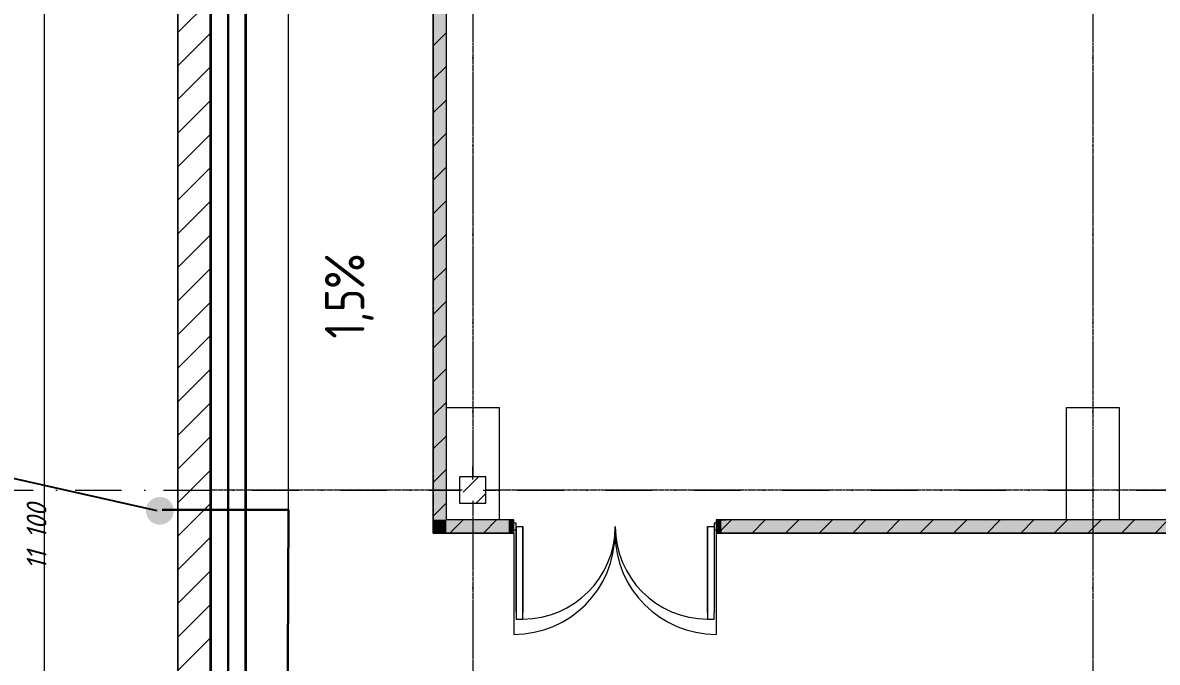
# Model space of a CAD drawing. Header units: millimetres. Extents: x 1499747 to 4230374, y -28481 to 441852.
# Drawn here: x 4001629 to 4010230, y 310307 to 315154 of the extents above; entities that cross this region are included whole.
import ezdxf
from ezdxf import colors
from ezdxf.entities.mleader import LeaderData, LeaderLine
from ezdxf.math import Vec2, Vec3
from ezdxf.xclip import XClip

# ---------------------------------------------------------------- set-up
doc = ezdxf.new("R2010")
doc.units = ezdxf.units.MM
doc.header["$MEASUREMENT"] = 0
doc.header["$XCLIPFRAME"] = 0
doc.set_wipeout_variables(frame=1)
for name, pattern in [('CENTER2', [28.575, 19.05, -3.175, 3.175, -3.175]), ('Wipeout_Contour', [1000, 0, -1000]), ('Штрихпунктирная', [670.277762, 352.777767, -176.388884, 0, -141.111112])]:
    doc.linetypes.add(name, pattern=pattern)
for name, color, linetype, lineweight in [('13 этаж_25_АР 06.03 custom_70_12 этаж_13_Интерьер - Мебель_Ном._пера__5_Ном._пера__5', 5, 'Continuous', 18), ('13 этаж_25_АР 06.03 custom_70_12 этаж_13_Интерьер - Мебель_Ном._пера__8_Ном._пера__8', 8, 'Continuous', 18), ('13 этаж_25_АР 06.03 custom_70_13-ось_Ном._пера__7_Ном._пера__7', 7, 'Continuous', 18), ('13 этаж_25_АР 06.03 custom_70__Оси_Ном._пера__8_Ном._пера__8', 8, 'Continuous', 18), ('13 этаж_25_АР 06.03 custom_70_контур_Ном._пера__1_Ном._пера__1', 1, 'Continuous', 18), ('13 этаж_25_АР 06.03 custom_70_мет. конструкции_Ном._пера__5_Ном._пера__5', 5, 'Continuous', 18), ('13 этаж_25_АР 06.03 custom_70_парапет 2_Ном._пера__8_Ном._пера__8', 8, 'Continuous', 18), ('13 этаж_25_АР 06.03 custom_70_Стойки_Ном._пера__7_Ном._пера__7', 7, 'Continuous', 18), ('13 этаж_25_Двери Archicad_Ном._пера__19_Ном._пера__255', 255, 'Continuous', 18), ('13 этаж_25_Двери Archicad_Ном._пера__23_Ном._пера__30', 30, 'Continuous', 18), ('13 этаж_25_Двери Archicad_Ном._пера__3_Ном._пера__30', 30, 'Continuous', 18), ('13 этаж_25_Двери Archicad_Ном._пера__47_Ном._пера__7', 7, 'Continuous', 18), ('13 этаж_25_Конструктив - Колонны_Ном._пера__170_Ном._пера__52', 52, 'Continuous', 18), ('13 этаж_25_Конструктив - Колонны_Ном._пера__20_Ном._пера__1', 1, 'Continuous', 18), ('13 этаж_25_Конструктив - Колонны_Ном._пера__28_Ном._пера__12', 12, 'Continuous', 18), ('13 этаж_25_Конструктив - Колонны_Ном._пера__7', 7, 'Continuous', 18), ('13 этаж_25_Конструктив - Перекрытия_Ном._пера__1_Ном._пера__7', 7, 'Continuous', 18), ('13 этаж_25_Конструктив - Стены Ненесущие Газоблок_Ном._пера__169_Ном._пера__83', 83, 'Continuous', 18), ('13 этаж_25_Конструктив - Стены Ненесущие Газоблок_Ном._пера__47_Ном._пера__7', 7, 'Continuous', 18), ('13 этаж_25_Конструктив - Стены Ненесущие Газоблок_Ном._пера__74_Ном._пера__255', 255, 'Continuous', 18), ('13 этаж_25_Размер - ГКЛ перегородки_Ном._пера__1_Ном._пера__7', 7, 'Continuous', 18), ('13 этаж_25_Элемент Модели - Оси_Ном._пера__2_Ном._пера__8', 8, 'Continuous', 18), ('Кабель 2x4mm', 200, 'Continuous', 30), ('Кабель 2х6 mm', 150, 'Continuous', 30), ('ТП', 250, 'Continuous', 30)]:
    doc.layers.add(name, color=color, linetype=linetype, lineweight=lineweight)
doc.layers.add('13 этаж_25_Конструктив - Колонны', color=7, linetype='Continuous')
doc.layers.add('Чертеж и Рисунок', color=7, linetype='Continuous')
doc.styles.add('ISOCPEUR_4', font='isocpeur.ttf', dxfattribs={"width": 0.85, "height": 250})
doc.styles.add('СГЕНЕРИР_СТИЛЬ_1', font='')
doc.styles.add('СГЕНЕРИР_СТИЛЬ_3', font='isocpeur.ttf', dxfattribs={"width": 0.8})
doc.styles.get('СГЕНЕРИР_СТИЛЬ_1').set_extended_font_data('GOST Common', italic=True)
pattern_1 = [(45, (1162404.69, 34264.05), (-127.2792, 127.2792), [])]

# ---------------------------------------------------------------- blocks, each defined once
blk = doc.blocks.new('Чертеж_4_25', base_point=(1186000, 29700))
at = {"layer": '13 этаж_25_Двери Archicad_Ном._пера__19_Ном._пера__255', "linetype": 'Continuous', "true_color": 0xc7c8ca}
for points in [[(1172083, 40139.1), (1172115, 40139.1), (1172115, 40239.1), (1172083, 40239.1)], [(1173683, 40239.1), (1173651, 40239.1), (1173651, 40139.1), (1173683, 40139.1)]]:
    blk.add_hatch(color=9, dxfattribs=at).paths.add_polyline_path(points)
at = {"layer": '13 этаж_25_Конструктив - Стены Ненесущие Газоблок_Ном._пера__169_Ном._пера__83', "linetype": 'Continuous', "true_color": 0xc7c8ca}
h = blk.add_hatch(dxfattribs=at)
h.set_pattern_fill('БЛОКИ_БЕТОННЫЕ_ЭФФЕКТИВН_72', color=9, style=0, pattern_type=2)
h.set_pattern_definition(pattern_1)
h.paths.add_polyline_path([(1169569.7, 47114.1), (1169569.7, 32314.1), (1169819.7, 32314.1), (1169819.7, 47114.1)])
h = blk.add_hatch(dxfattribs=at)
h.set_pattern_fill('БЛОКИ_БЕТОННЫЕ_ЭФФЕКТИВН_72', color=9, style=0, pattern_type=2)
h.set_pattern_definition(pattern_1)
h.paths.add_polyline_path([(1171504.7, 46214.1), (1171504.7, 40239.1), (1171604.7, 40239.1), (1171604.7, 46214.1)])
at = {"layer": '13 этаж_25_Конструктив - Стены Ненесущие Газоблок_Ном._пера__169_Ном._пера__83', "linetype": 'Continuous'}
h = blk.add_hatch(dxfattribs=at)
h.set_pattern_fill('БЛОКИ_БЕТОННЫЕ_ЭФФЕКТИВН_72', color=256, style=0, pattern_type=2)
h.set_pattern_definition(pattern_1)
h.paths.add_polyline_path([(1171604.7, 40239.1), (1171504.7, 40239.1), (1171504.7, 40139.1)])
at = {"layer": '13 этаж_25_Конструктив - Стены Ненесущие Газоблок_Ном._пера__169_Ном._пера__83', "linetype": 'Continuous', "true_color": 0xc7c8ca}
h = blk.add_hatch(dxfattribs=at)
h.set_pattern_fill('БЛОКИ_БЕТОННЫЕ_ЭФФЕКТИВН_72', color=9, style=0, pattern_type=2)
h.set_pattern_definition(pattern_1)
h.paths.add_polyline_path([(1171604.7, 40239.1), (1171504.7, 40139.1), (1171604.7, 40139.1)])
h = blk.add_hatch(dxfattribs=at)
h.set_pattern_fill('БЛОКИ_БЕТОННЫЕ_ЭФФЕКТИВН_72', color=9, style=0, pattern_type=2)
h.set_pattern_definition(pattern_1)
h.paths.add_polyline_path([(1171604.7, 40139.1), (1172083, 40139.1), (1172083, 40239.1), (1171604.7, 40239.1)])
h = blk.add_hatch(dxfattribs=at)
h.set_pattern_fill('БЛОКИ_БЕТОННЫЕ_ЭФФЕКТИВН_72', color=9, style=0, pattern_type=2)
h.set_pattern_definition(pattern_1)
h.paths.add_polyline_path([(1173683, 40139.1), (1180809.7, 40139.1), (1180809.7, 40239.1), (1173683, 40239.1)])
at = {"layer": '13 этаж_25_Конструктив - Стены Ненесущие Газоблок_Ном._пера__74_Ном._пера__255', "linetype": 'Continuous', "true_color": 0xc7c8ca}
for points in [[(1171504.7, 46214.1), (1171504.7, 40239.1), (1171604.7, 40239.1), (1171604.7, 46214.1)], [(1171604.7, 40239.1), (1171504.7, 40239.1), (1171504.7, 40139.1)], [(1171604.7, 40239.1), (1171504.7, 40139.1), (1171604.7, 40139.1)], [(1171604.7, 40139.1), (1172083, 40139.1), (1172083, 40239.1), (1171604.7, 40239.1)], [(1173683, 40139.1), (1180809.7, 40139.1), (1180809.7, 40239.1), (1173683, 40239.1)]]:
    blk.add_hatch(color=9, dxfattribs=at).paths.add_polyline_path(points)
at = {"layer": '13 этаж_25_АР 06.03 custom_70_12 этаж_13_Интерьер - Мебель_Ном._пера__5_Ном._пера__5', "color": 9, "linetype": 'Continuous', "true_color": 0xc7c8ca, "flags": 128}
for points in [[(1171604.7, 41089.1), (1172004.7, 41089.1), (1172004.7, 40239.1), (1171604.7, 40239.1)], [(1176304.7, 41089.1), (1176704.7, 41089.1), (1176704.7, 40239.1), (1176304.7, 40239.1)]]:
    blk.add_lwpolyline(points, close=True, dxfattribs=at)
at = {"layer": '13 этаж_25_АР 06.03 custom_70_12 этаж_13_Интерьер - Мебель_Ном._пера__8_Ном._пера__8', "color": 9, "linetype": 'Continuous', "true_color": 0xc7c8ca, "flags": 128}
for points in [[(1171604.7, 41089.1), (1172004.7, 41089.1), (1172004.7, 40239.1), (1171604.7, 40239.1)], [(1176304.7, 41089.1), (1176704.7, 41089.1), (1176704.7, 40239.1), (1176304.7, 40239.1)]]:
    blk.add_lwpolyline(points, close=True, dxfattribs=at)
at = {"layer": '13 этаж_25_АР 06.03 custom_70__Оси_Ном._пера__8_Ном._пера__8', "color": 9, "linetype": 'CENTER2', "true_color": 0xc7c8ca}
for p, q in [((1171804.7, 47114.1), (1171804.7, 32314.1)), ((1176504.7, 47114.1), (1176504.7, 32314.1)), ((1200719.9, 40464.1), (1169819.7, 40464.1))]:
    blk.add_line(p, q, dxfattribs=at)
at = {"layer": '13 этаж_25_АР 06.03 custom_70_контур_Ном._пера__1_Ном._пера__1', "color": 9, "linetype": 'Continuous', "true_color": 0xc7c8ca, "flags": 128}
for points in [[(1172084.7, 40139.1), (1171504.7, 40139.1), (1171504.7, 46314.1), (1180909.7, 46314.1), (1180909.7, 40139.1)], [(1172084.7, 40239.1), (1171604.7, 40239.1), (1171604.7, 46214.1), (1180809.7, 46214.1), (1180809.7, 40239.1)], [(1171504.7, 40139.1), (1172084.7, 40139.1), (1172084.7, 40239.1)], [(1172084.7, 40139.1), (1172084.7, 40162.6), (1172134.7, 40162.6), (1172134.7, 40212.6), (1172084.7, 40212.6), (1172084.7, 40162.6), (1172134.7, 40162.6), (1172134.7, 40187.6), (1172184.7, 40187.6), (1172184.7, 39537.6)], [(1172134.7, 40187.6), (1172134.7, 39487.6), (1172184.7, 39487.6), (1172184.7, 40187.6)], [(1173584.7, 39537.6), (1173584.7, 40187.6), (1173634.7, 40187.6), (1173634.7, 40162.6), (1173684.7, 40162.6), (1173684.7, 40212.6), (1173634.7, 40212.6), (1173634.7, 40162.6), (1173684.7, 40162.6), (1173684.7, 40139.1), (1173684.7, 40237.6)], [(1173584.7, 40187.6), (1173634.7, 40187.6), (1173634.7, 39537.6)], [(1173584.7, 39537.6), (1173584.7, 40187.6), (1173634.7, 40187.6)], [(1173584.7, 40187.6), (1173584.7, 39487.6), (1173634.7, 39487.6), (1173634.7, 39537.6)], [(1173634.7, 40187.6), (1173634.7, 39537.6)], [(1180509.7, 40239.1), (1173684.7, 40239.1)], [(1173684.7, 40139.1), (1173684.7, 40239.1)], [(1172134.7, 39539.6), (1172134.7, 40162.6)], [(1180509.7, 40139.1), (1173684.7, 40139.1)]]:
    blk.add_lwpolyline(points, dxfattribs=at)
at = {"layer": '13 этаж_25_АР 06.03 custom_70_контур_Ном._пера__1_Ном._пера__1', "color": 9, "linetype": 'Continuous', "true_color": 0xc7c8ca}
for centre, start, end in [((1172184.7, 40187.6), 270, 0), ((1173584.7, 40187.6), 180, 270)]:
    blk.add_arc(centre, 700, start, end, dxfattribs=at)
at = {"layer": '13 этаж_25_АР 06.03 custom_70_мет. конструкции_Ном._пера__5_Ном._пера__5', "color": 9, "linetype": 'Continuous', "true_color": 0xc7c8ca}
blk.add_line((1171604.7, 40239.1), (1171604.7, 45814.1), dxfattribs=at)
at = {"layer": '13 этаж_25_АР 06.03 custom_70_парапет 2_Ном._пера__8_Ном._пера__8', "color": 9, "linetype": 'Continuous', "true_color": 0xc7c8ca, "flags": 128}
blk.add_lwpolyline([(1199704.5, 30164.1), (1181204.7, 30164.1), (1181204.7, 32314.1), (1169819.7, 32314.1), (1169819.7, 47114.1), (1181154.7, 47114.1), (1181154.7, 46214.1)], dxfattribs=at)
at = {"layer": '13 этаж_25_АР 06.03 custom_70_Стойки_Ном._пера__7_Ном._пера__7', "color": 9, "linetype": 'Continuous', "true_color": 0xc7c8ca, "flags": 128}
blk.add_lwpolyline([(1170406.9, 35140.7), (1170406.9, 44826.4)], dxfattribs=at)
at = {"layer": '13 этаж_25_Двери Archicad_Ном._пера__23_Ном._пера__30', "color": 9, "linetype": 'Continuous', "true_color": 0xc7c8ca}
for p, q in [((1172115, 40239.1), (1172083, 40239.1)), ((1172083, 40239.1), (1172083, 40139.1)), ((1172115, 40139.1), (1172115, 40239.1)), ((1173683, 40239.1), (1173651, 40239.1)), ((1173651, 40239.1), (1173651, 40139.1)), ((1173683, 40139.1), (1173683, 40239.1)), ((1172083, 40139.1), (1172115, 40139.1)), ((1173651, 40139.1), (1173683, 40139.1))]:
    blk.add_line(p, q, dxfattribs=at)
at = {"layer": '13 этаж_25_Двери Archicad_Ном._пера__3_Ном._пера__30', "color": 9, "linetype": 'Continuous', "true_color": 0xc7c8ca}
for p, q in [((1172115, 40139.1), (1172115, 39371.1)), ((1173651, 40139.1), (1173651, 39371.1))]:
    blk.add_line(p, q, dxfattribs=at)
for centre, start, end in [((1172115, 40139.1), 270, 0), ((1173651, 40139.1), 180, 270)]:
    blk.add_arc(centre, 768, start, end, dxfattribs=at)
at = {"layer": '13 этаж_25_Двери Archicad_Ном._пера__47_Ном._пера__7', "color": 9, "linetype": 'Continuous', "true_color": 0xc7c8ca}
for p, q in [((1172083, 40239.1), (1172040, 40239.1)), ((1172083, 40239.1), (1172040, 40239.1)), ((1172083, 40139.1), (1172083, 40239.1)), ((1172083, 40139.1), (1172083, 40239.1)), ((1173683, 40139.1), (1173683, 40239.1)), ((1173683, 40139.1), (1173683, 40239.1)), ((1173683, 40239.1), (1173726, 40239.1)), ((1173683, 40239.1), (1173726, 40239.1)), ((1172083, 40139.1), (1172040, 40139.1)), ((1172083, 40139.1), (1172040, 40139.1)), ((1173683, 40139.1), (1173726, 40139.1)), ((1173683, 40139.1), (1173726, 40139.1))]:
    blk.add_line(p, q, dxfattribs=at)
at = {"layer": '13 этаж_25_Конструктив - Перекрытия_Ном._пера__1_Ном._пера__7', "linetype": 'Continuous', "flags": 128}
blk.add_lwpolyline([(1169569.7, 32064.1), (1169569.7, 47364.1), (1181404.7, 47364.1), (1181404.7, 46214.1), (1199704.5, 46214.1), (1199704.5, 29914), (1190354.6, 29914), (1180954.5, 29914), (1180954.5, 32064.1)], close=True, dxfattribs=at)
at = {"layer": '13 этаж_25_Конструктив - Стены Ненесущие Газоблок_Ном._пера__47_Ном._пера__7', "color": 9, "linetype": 'Continuous', "true_color": 0xc7c8ca}
for p, q in [((1172083, 40239.1), (1172040, 40239.1)), ((1172083, 40139.1), (1172083, 40239.1)), ((1173683, 40239.1), (1173726, 40239.1)), ((1173683, 40139.1), (1173683, 40239.1)), ((1172083, 40139.1), (1172040, 40139.1)), ((1173683, 40139.1), (1173726, 40139.1))]:
    blk.add_line(p, q, dxfattribs=at)
at = {"layer": '13 этаж_25_Конструктив - Стены Ненесущие Газоблок_Ном._пера__47_Ном._пера__7', "color": 9, "linetype": 'Continuous', "true_color": 0xc7c8ca, "flags": 128}
for points in [[(1169569.7, 47364.1), (1169569.7, 32314.1)], [(1169819.7, 32314.1), (1169819.7, 47114.1)], [(1171504.7, 46214.1), (1171504.7, 40239.1)], [(1171604.7, 40239.1), (1171604.7, 46214.1)], [(1171504.7, 40139.1), (1171504.7, 40239.1)], [(1172083, 40239.1), (1171604.7, 40239.1)], [(1180809.7, 40239.1), (1173683, 40239.1)], [(1171504.7, 40139.1), (1172083, 40139.1)], [(1173683, 40139.1), (1180909.7, 40139.1)]]:
    blk.add_lwpolyline(points, dxfattribs=at)
at = {"layer": '13 этаж_25_Размер - ГКЛ перегородки_Ном._пера__1_Ном._пера__7', "color": 9, "linetype": 'Continuous', "true_color": 0xc7c8ca}
blk.add_line((1168558.9, 34564.1), (1168558.9, 45664.1), dxfattribs=at)
at = {"layer": '13 этаж_25_Элемент Модели - Оси_Ном._пера__2_Ном._пера__8', "linetype": 'Штрихпунктирная'}
for p, q in [((1171804.7, 48964.1), (1171804.7, 14064.1)), ((1176504.7, 48964.1), (1176504.7, 14064.1)), ((1159404.7, 40464.1), (1216204.7, 40464.1))]:
    blk.add_line(p, q, dxfattribs=at)
at = {"layer": '13 этаж_25_АР 06.03 custom_70_13-ось_Ном._пера__7_Ном._пера__7', "color": 9, "linetype": 'Continuous', "true_color": 0xc7c8ca, "insert": (1171053.6, 41612), "char_height": 300, "attachment_point": 7, "rotation": 90, "style": 'СГЕНЕРИР_СТИЛЬ_3'}
blk.add_mtext('\\A1;{\\pql;\\fISOCPEUR|b0|i0|c204|p0;\\W0.800000;1,5%}', dxfattribs=at)
at = {"layer": '13 этаж_25_Размер - ГКЛ перегородки_Ном._пера__1_Ном._пера__7', "color": 9, "linetype": 'Continuous', "true_color": 0xc7c8ca, "insert": (1168572.9, 39860.6), "char_height": 150, "attachment_point": 7, "rotation": 90, "style": 'СГЕНЕРИР_СТИЛЬ_1'}
blk.add_mtext('\\A1;{\\pql;\\fGOST Common|b0|i1|c204|p0;\\W1.000000;11\xa0100}', dxfattribs=at)
at = {"color": 9, "linetype": 'Wipeout_Contour', "ltscale": 4690012.505226145, "true_color": 0xc7c8ca}
blk.add_wipeout([(1171704.7, 40364.1), (1171904.7, 40364.1), (1171904.7, 40564.1), (1171704.7, 40564.1)], dxfattribs=at).dxf.layer = '13 этаж_25_Конструктив - Колонны'
at = {"layer": '13 этаж_25_Конструктив - Колонны_Ном._пера__170_Ном._пера__52', "linetype": 'Continuous', "true_color": 0xc7c8ca}
h = blk.add_hatch(dxfattribs=at)
h.set_pattern_fill('ЖЕЛЕЗОБЕТОН_0019', color=9, style=0, pattern_type=2)
h.set_pattern_definition([(45, (1162404.7, 34264.05), (-183.848, 183.848), []), (45, (1162312.77, 34355.97), (-183.848, 183.848), [195, -65, 0, -65])])
h.paths.add_polyline_path([(1171704.7, 40364.1), (1171904.7, 40364.1), (1171904.7, 40564.1), (1171704.7, 40564.1)])
at = {"layer": '13 этаж_25_Конструктив - Колонны_Ном._пера__20_Ном._пера__1', "color": 9, "linetype": 'Continuous', "true_color": 0xc7c8ca}
for p, q in [((1171804.7, 40544.1), (1171804.7, 40644.1)), ((1171724.7, 40464.1), (1171624.7, 40464.1)), ((1171804.7, 40464.1), (1171804.7, 40464.1)), ((1171884.7, 40464.1), (1171984.7, 40464.1)), ((1171804.7, 40384.1), (1171804.7, 40284.1))]:
    blk.add_line(p, q, dxfattribs=at)
at = {"layer": '13 этаж_25_Конструктив - Колонны_Ном._пера__28_Ном._пера__12', "color": 9, "linetype": 'Continuous', "true_color": 0xc7c8ca, "flags": 128}
blk.add_lwpolyline([(1171704.7, 40364.1), (1171904.7, 40364.1), (1171904.7, 40564.1), (1171704.7, 40564.1)], close=True, dxfattribs=at)
at = {"layer": '13 этаж_25_Конструктив - Колонны_Ном._пера__7', "color": 9, "linetype": 'Wipeout_Contour', "true_color": 0xc7c8ca}
for p, q in [((1171904.7, 40564.1), (1171704.7, 40564.1)), ((1171704.7, 40564.1), (1171704.7, 40364.1)), ((1171904.7, 40364.1), (1171904.7, 40564.1)), ((1171704.7, 40364.1), (1171904.7, 40364.1))]:
    blk.add_line(p, q, dxfattribs=at)

msp = doc.modelspace()

# ---------------------------------------------------------------- block references
at = {"layer": 'Чертеж и Рисунок', "linetype": 'Continuous'}
ref = msp.add_blockref('Чертеж_4_25', (4019236.496, 300847.94317), dxfattribs=at)
XClip(ref).set_block_clipping_path([(1144000, 0), (1228000, 59400.0000000006)])

# ---------------------------------------------------------------- next in the draw order: hatches: boundary and pattern name
at = {"layer": 'Кабель 2x4mm', "lineweight": 30, "true_color": 0xcd2027}
h = msp.add_hatch(color=242, dxfattribs=at)
h.dxf.hatch_style = 1
h.paths.add_polyline_path([(4002774.66599, 311455.27944, 1), (4002563.56112, 311455.27944, 1)])

# ---------------------------------------------------------------- next in the draw order: linework, layer by layer
at = {"layer": 'Кабель 2x4mm', "lineweight": 35}
for points in [[(4017825.96531, 301711.99394), (4017825.96531, 302534.21769), (4015291.11063, 302534.21769), (4015291.11063, 304306.97838), (4003320.58372, 304306.97838), (4003320.58372, 318262.06263), (4007243.11526, 318262.06263), (4007243.11526, 318860.6988)], [(4017691.85326, 301711.99394), (4017691.85326, 302273.19584), (4014990.05141, 302273.19584), (4014990.05141, 304012.51411), (4003056.18613, 304012.51411), (4003056.18613, 317835.78518), (4002756.11063, 317835.61241)]]:
    msp.add_lwpolyline(points, dxfattribs=at)
at = {"layer": 'Кабель 2x4mm', "lineweight": 30}
msp.add_lwpolyline([(4018036.13794, 301711.99394), (4018036.13794, 302757.08784), (4015642.05082, 302757.08784), (4015642.05082, 304567.17883), (4003613.62153, 304567.17883), (4003643.42344, 311461.99394), (4002685.96351, 311461.99394)], dxfattribs=at)
at = {"layer": 'Кабель 2х6 mm', "lineweight": 30}
msp.add_lwpolyline([(4017756.4562, 301711.99394), (4017756.4562, 302404.44758), (4015140.03098, 302404.44758), (4015140.03098, 304163.22834), (4003187.31044, 304163.22834), (4003187.31044, 318687.39342), (3994057.6297, 318687.39342), (3993841.18613, 318860.6988)], dxfattribs=at)

# ---------------------------------------------------------------- next in the draw order: leaders
at = {"layer": 'ТП', "lineweight": 30}
ml = msp.add_multileader_mtext('Standard', dxfattribs=at)
ml.set_content('Кабель 2.11', color=256, style='ISOCPEUR_4')
ml.set_leader_properties()
ml.build(insert=Vec2(0, 0))
ml.multileader.update_dxf_attribs({"text_right_attachment_type": 6, "dogleg_length": 0.36, "arrow_head_size": 0.18})
ctx = ml.context
ctx.base_point, ctx.char_height, ctx.arrow_head_size, ctx.landing_gap_size, ctx.plane_origin, ctx.plane_x_axis, ctx.plane_y_axis = Vec3(3998553.67684, 312072.65412), 500, 0.18, 0.09, Vec3(4008074.65634, 312108.28597), Vec3(0.9999997664, 0.0006834744), Vec3(-0.0006834744, 0.9999997664)
ctx.right_attachment, ctx.text_align_type = 6, 2
notes = []
notes.append((ctx, [(1, (1, 1, 0), (4001444.09538, 311724.62956), (-0.9999997664, -0.0006834744), 0.00000000013, [(0, [(4002649.00528, 311455.41272)], 0, [])])]))
ctx.mtext.insert, ctx.mtext.text_direction, ctx.mtext.rotation, ctx.mtext.width, ctx.mtext.alignment, ctx.mtext.flow_direction = Vec3(4001443.5953, 312324.62936), Vec3(0.9999997664, 0.0006834744), 0.0006834744, 3333.2408404, 3, 5
for ctx, leaders in notes:
    for number, flags, end, landing, length, lines in leaders:
        leader = LeaderData()
        leader.index, (leader.has_last_leader_line, leader.has_dogleg_vector, leader.attachment_direction) = number, flags
        leader.last_leader_point, leader.dogleg_vector, leader.dogleg_length = Vec3(end), Vec3(landing), length
        for number, points, colour, breaks in lines:
            line = LeaderLine()
            line.index, line.vertices, line.color, line.breaks = number, Vec3.list(points), colors.encode_raw_color(colour), breaks
            leader.lines.append(line)
        ctx.leaders.append(leader)

doc.saveas('drawing.dxf')
